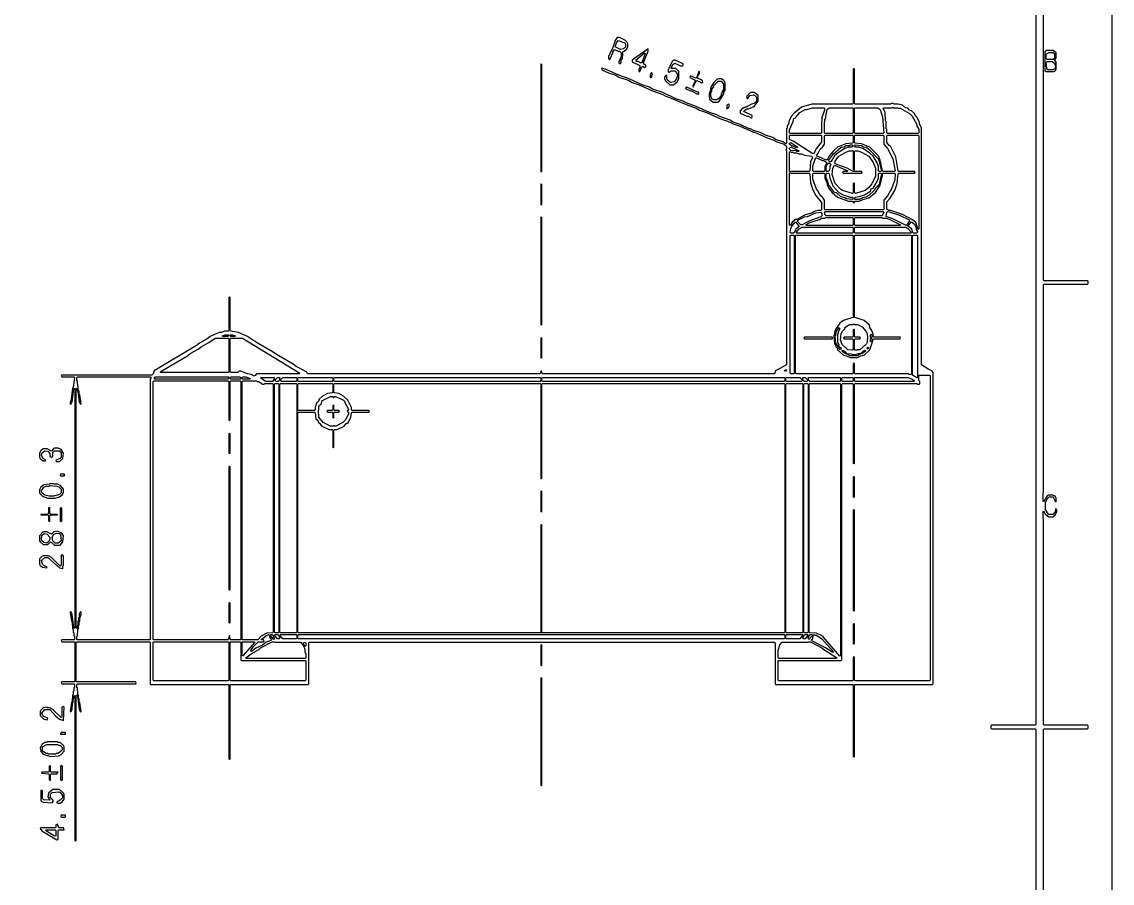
# Model space of a CAD drawing. Header units: millimetres. Extents: x 0 to 421, y 0 to 297.
# Drawn here: x 305.4 to 420.6, y 132.1 to 223.2 of the extents above; entities that cross this region are included whole.
import ezdxf

# ---------------------------------------------------------------- set-up
doc = ezdxf.new("R2010")
doc.units = ezdxf.units.MM
doc.layers.add('PAGE', color=8, linetype='Continuous')
doc.layers.add('PDF_TRACE', color=7, linetype='Continuous')

msp = doc.modelspace()

# ---------------------------------------------------------------- linework, layer by layer
at = {"layer": 'PAGE'}
msp.add_lwpolyline([(0, 0), (420.62, 0), (420.62, 296.67), (0, 296.67)], close=True, dxfattribs=at)
at = {"layer": 'PDF_TRACE'}
for points in [[(412.56, 279.84), (412.56, 148.91), (412.5, 148.84), (407.86, 148.84), (407.8, 148.78), (407.8, 148.53), (407.86, 148.46), (412.5, 148.46), (412.56, 148.4), (412.56, 57.59)], [(413.38, 126.49), (413.38, 148.4), (413.45, 148.46), (418.02, 148.46), (418.08, 148.53), (418.08, 148.78), (418.02, 148.84), (413.45, 148.84), (413.38, 148.91), (413.38, 170.62), (413.32, 170.69), (413.32, 171.45), (413.38, 171.51), (413.58, 171.13), (413.96, 170.88), (414.34, 170.88), (414.65, 171.13), (414.78, 171.45), (414.78, 171.64), (414.65, 171.7), (414.59, 171.39), (414.34, 171.13), (413.89, 171.13), (413.58, 171.64), (413.58, 172.34), (413.77, 172.78), (413.96, 172.97), (414.34, 172.97), (414.46, 172.85), (414.59, 172.53), (414.72, 172.47), (414.72, 172.85), (414.59, 173.04), (414.34, 173.16), (413.89, 173.16), (413.77, 173.1), (413.38, 172.47), (413.32, 172.53), (413.32, 173.42), (413.38, 173.48), (413.38, 195.39), (413.45, 195.45), (418.02, 195.45), (418.08, 195.52), (418.08, 195.77), (418.02, 195.83), (413.45, 195.83), (413.38, 195.9), (413.38, 242.38)]]:
    msp.add_lwpolyline(points, dxfattribs=at)
for points in [[(368.3, 221.55), (368.11, 221.23), (367.86, 220.47), (367.41, 219.52), (367.41, 219.27), (367.54, 219.2), (367.86, 219.9), (367.86, 220.03), (368.05, 220.28), (368.43, 220.09), (368.55, 220.09), (368.74, 219.9), (368.74, 219.52), (368.49, 218.95), (368.49, 218.82), (368.62, 218.76), (368.74, 218.88), (368.74, 219.14), (368.87, 219.33), (368.87, 219.58), (368.93, 219.65), (368.93, 219.96), (368.87, 220.03), (369.06, 220.09), (369.32, 220.35), (369.44, 220.6), (369.44, 220.85), (369.38, 221.04), (369.19, 221.23), (368.55, 221.55)], [(368.43, 221.23), (369.13, 220.98), (369.19, 220.85), (369.19, 220.54), (369, 220.35), (368.68, 220.28), (368.11, 220.54), (368.24, 220.98)], [(371.6, 220.35), (369.89, 219.14), (369.89, 218.95), (370.71, 218.57), (370.71, 218.38), (370.59, 218.19), (370.59, 217.93), (370.71, 217.93), (370.9, 218.38), (371.03, 218.5), (371.22, 218.38), (371.35, 218.44), (371.35, 218.63), (371.16, 218.69), (371.09, 218.88), (371.6, 220.09)], [(413.64, 220.15), (413.51, 220.03), (413.51, 218.06), (413.64, 217.93), (414.46, 217.93), (414.59, 218), (414.72, 218.19), (414.72, 218.95), (414.53, 219.08), (414.72, 219.39), (414.72, 219.9), (414.4, 220.15)], [(371.28, 219.84), (370.97, 218.95), (370.84, 218.82), (370.52, 219.01), (370.4, 219.01), (370.27, 219.14), (371.22, 219.9)], [(374.46, 219.14), (374.27, 219.14), (374.14, 219.01), (373.7, 218.12), (373.7, 217.93), (373.82, 217.87), (374.01, 218), (374.4, 218), (374.52, 217.93), (374.71, 217.55), (374.59, 217.17), (374.33, 216.85), (373.95, 216.79), (373.63, 217.04), (373.57, 217.17), (373.57, 217.49), (373.44, 217.55), (373.32, 217.36), (373.32, 217.17), (373.44, 216.92), (373.89, 216.54), (374.27, 216.54), (374.65, 216.85), (374.84, 217.17), (374.84, 217.93), (374.52, 218.25), (374.08, 218.25), (374.01, 218.31), (374.21, 218.69), (374.4, 218.82), (375.09, 218.5), (375.28, 218.57), (375.28, 218.76)], [(413.64, 219.77), (413.96, 219.96), (414.4, 219.96), (414.53, 219.84), (414.53, 219.39), (414.4, 219.2), (413.77, 219.2), (413.64, 219.33)], [(413.64, 218.88), (413.77, 219.01), (414.27, 219.01), (414.53, 218.82), (414.65, 218.5), (414.59, 218.25), (414.34, 218.12), (413.83, 218.12), (413.7, 218.25)], [(399.73, 213.49), (399.41, 213.8), (399.22, 213.87), (399.03, 214.06), (398.78, 214.12), (398.46, 214.38), (398.02, 214.5), (397.57, 214.5), (397.51, 214.57), (397.26, 214.57), (397.19, 214.5), (393.45, 214.5), (393.38, 214.57), (393.38, 218.19), (393.32, 218.25), (393.26, 218.19), (393.26, 214.57), (393.19, 214.5), (388.87, 214.5), (387.79, 214.19), (387.03, 213.55), (386.71, 213.17), (386.46, 212.66), (386.46, 212.47), (386.27, 212.15), (386.27, 211.96), (386.21, 211.9), (386.21, 210.38), (386.14, 210.31), (385.83, 210.5), (385.06, 210.76), (384.75, 210.95), (383.98, 211.2), (383.35, 211.52), (382.71, 211.71), (382.4, 211.9), (382.27, 211.9), (381.32, 212.34), (380.56, 212.6), (380.24, 212.79), (379.16, 213.17), (378.84, 213.36), (378.08, 213.61), (376.68, 214.25), (375.6, 214.63), (375.28, 214.82), (374.52, 215.07), (373.13, 215.71), (372.05, 216.09), (371.73, 216.28), (370.97, 216.54), (369.57, 217.17), (368.49, 217.55), (367.09, 218.19), (366.97, 218.19), (366.78, 218.31), (366.65, 218.25), (366.71, 218.12), (367.41, 217.81), (368.17, 217.55), (368.49, 217.36), (369.57, 216.98), (369.89, 216.79), (370.65, 216.54), (372.05, 215.9), (373.13, 215.52), (373.44, 215.33), (374.21, 215.07), (375.6, 214.44), (376.68, 214.06), (377, 213.87), (377.76, 213.61), (379.16, 212.98), (380.24, 212.6), (380.56, 212.41), (381.32, 212.15), (382.71, 211.52), (382.84, 211.52), (384.11, 210.95), (384.87, 210.69), (385.19, 210.5), (385.95, 210.25), (386.21, 210.06), (386.21, 209.74), (386.14, 209.68), (386.21, 209.55), (386.21, 186.94), (385.06, 186.31), (384.94, 185.99), (360.43, 185.99), (360.3, 186.31), (360.17, 185.99), (335.6, 185.99), (335.47, 186.18), (334.39, 186.75), (334.07, 187.01), (332.3, 188.02), (331.98, 188.28), (330.2, 189.29), (329.25, 189.93), (328.29, 190.37), (327.47, 190.5), (327.41, 190.56), (327.41, 194.06), (327.34, 194.12), (327.28, 194.06), (327.28, 190.56), (327.22, 190.5), (326.83, 190.5), (326.52, 190.37), (326.26, 190.37), (325.31, 189.93), (324.99, 189.67), (324.17, 189.23), (323.85, 188.98), (319.4, 186.31), (319.28, 185.99), (319.15, 185.86), (309.63, 185.86), (309.56, 185.8), (309.63, 185.67), (310.9, 185.67), (310.96, 185.61), (310.83, 184.53), (310.77, 184.47), (310.58, 183.07), (310.51, 183.01), (310.51, 182.82), (310.58, 182.75), (310.71, 183.01), (310.9, 184.4), (310.96, 184.47), (311.02, 184.4), (311.02, 159.13), (310.96, 159.07), (310.9, 159.13), (310.71, 160.59), (310.58, 160.85), (310.51, 160.78), (310.64, 159.83), (310.71, 159.77), (310.71, 159.45), (310.77, 159.39), (310.77, 159.07), (310.83, 159), (310.83, 158.69), (310.9, 158.62), (310.9, 158.31), (310.96, 158.24), (310.96, 157.92), (310.9, 157.86), (309.63, 157.86), (309.56, 157.8), (309.63, 157.67), (310.96, 157.67), (311.02, 157.61), (311.02, 153.48), (310.96, 153.42), (309.63, 153.42), (309.56, 153.35), (309.63, 153.23), (310.9, 153.23), (310.96, 153.16), (310.96, 152.84), (310.9, 152.78), (310.9, 152.46), (310.83, 152.4), (310.83, 152.08), (310.77, 152.02), (310.77, 151.7), (310.71, 151.64), (310.71, 151.32), (310.64, 151.26), (310.51, 150.3), (310.58, 150.24), (310.71, 150.5), (310.71, 150.81), (310.77, 150.88), (310.77, 151.19), (310.83, 151.26), (310.83, 151.57), (310.96, 152.02), (311.02, 151.96), (311.02, 136.65), (311.09, 136.59), (311.15, 136.65), (311.15, 151.96), (311.21, 152.02), (311.28, 151.96), (311.47, 150.5), (311.59, 150.24), (311.66, 150.3), (311.53, 151.26), (311.47, 151.32), (311.47, 151.64), (311.4, 151.7), (311.4, 152.02), (311.34, 152.08), (311.34, 152.4), (311.28, 152.46), (311.28, 152.78), (311.21, 152.84), (311.21, 153.16), (311.28, 153.23), (317.44, 153.23), (317.5, 153.29), (317.44, 153.42), (311.21, 153.42), (311.15, 153.48), (311.15, 157.61), (311.21, 157.67), (318.9, 157.67), (318.96, 157.61), (318.96, 153.23), (319.02, 153.16), (327.22, 153.16), (327.28, 153.1), (327.28, 145.29), (327.34, 145.22), (327.41, 145.29), (327.41, 153.1), (327.47, 153.16), (335.66, 153.16), (335.72, 153.23), (335.72, 157.54), (335.79, 157.61), (384.94, 157.61), (385, 157.54), (385, 153.23), (385.06, 153.16), (393.19, 153.16), (393.26, 153.1), (393.26, 145.54), (393.32, 145.48), (393.38, 145.54), (393.38, 153.1), (393.45, 153.16), (401.64, 153.16), (401.7, 153.23), (401.7, 186.12), (401.57, 186.31), (401.26, 186.44), (400.49, 186.94), (400.49, 211.96), (400.3, 212.34), (400.24, 212.66), (399.99, 213.11), (399.8, 213.3)], [(360.3, 218.76), (360.24, 218.69), (360.24, 207.39), (360.3, 207.33), (360.36, 207.39), (360.36, 218.69)], [(371.98, 217.81), (371.92, 217.81), (371.79, 217.55), (371.79, 217.3), (371.98, 217.36), (371.98, 217.55), (372.05, 217.61)], [(377, 217.93), (376.94, 217.93), (376.75, 217.36), (376.62, 217.23), (376.05, 217.49), (375.98, 217.3), (376.55, 217.04), (376.55, 216.92), (376.3, 216.47), (376.36, 216.28), (376.62, 216.85), (376.75, 216.98), (377.25, 216.73), (377.38, 216.79), (377.32, 216.98), (376.81, 217.23), (376.87, 217.55), (377, 217.74)], [(379.35, 217.17), (378.97, 217.17), (378.84, 217.11), (378.52, 216.79), (378.21, 216.28), (378.14, 215.84), (378.02, 215.65), (378.02, 215.27), (378.08, 215.2), (378.08, 215.01), (378.46, 214.69), (378.9, 214.69), (379.09, 214.82), (379.6, 215.58), (379.6, 215.77), (379.73, 215.96), (379.73, 216.73), (379.6, 216.98)], [(379.29, 216.92), (379.54, 216.6), (379.54, 216.03), (379.41, 215.84), (379.41, 215.71), (379.29, 215.58), (379.29, 215.39), (379.09, 215.14), (378.84, 214.95), (378.52, 214.95), (378.33, 215.07), (378.21, 215.33), (378.21, 215.65), (378.33, 215.9), (378.33, 216.09), (378.52, 216.34), (378.52, 216.47), (378.97, 216.92)], [(375.54, 216.22), (375.54, 216.15), (376.05, 215.9), (376.17, 215.9), (376.75, 215.58), (376.94, 215.58), (376.94, 215.77), (376.81, 215.77), (375.67, 216.28)], [(382.78, 215.71), (382.4, 215.71), (382.02, 215.33), (382.02, 215.14), (382.08, 215.07), (382.33, 215.39), (382.71, 215.46), (382.97, 215.33), (383.03, 215.2), (383.03, 214.82), (382.78, 214.57), (382.52, 214.5), (381.95, 214.19), (381.83, 214.19), (381.7, 214.06), (381.57, 214.06), (381.32, 213.8), (381.32, 213.55), (382.02, 213.23), (382.14, 213.23), (382.46, 213.04), (382.59, 213.11), (382.59, 213.3), (381.76, 213.68), (381.7, 213.8), (382.02, 214), (382.21, 214), (382.78, 214.25), (383.22, 214.82), (383.22, 215.39)], [(380.11, 214.5), (379.92, 214.38), (379.92, 214), (380.05, 214.06), (380.17, 214.31)], [(390.21, 214.06), (390.21, 213.87), (389.95, 213.04), (389.95, 212.73), (389.89, 212.66), (389.89, 211.46), (389.83, 211.39), (386.59, 211.39), (386.52, 211.46), (386.52, 211.77), (386.91, 212.66), (386.97, 212.98), (387.16, 213.04), (387.29, 213.3), (387.41, 213.36), (387.6, 213.61), (388.18, 213.93), (388.37, 213.93), (388.94, 214.12), (390.14, 214.12)], [(390.72, 214.12), (393.19, 214.12), (393.26, 214.06), (393.26, 211.46), (393.19, 211.39), (390.27, 211.39), (390.21, 211.46), (390.21, 212.6), (390.27, 212.66), (390.27, 212.92), (390.33, 212.98), (390.52, 213.93)], [(393.38, 214.06), (393.45, 214.12), (395.86, 214.12), (396.11, 213.93), (396.37, 213.11), (396.49, 211.46), (396.43, 211.39), (393.45, 211.39), (393.38, 211.46)], [(396.43, 214.06), (396.49, 214.12), (397.38, 214.12), (397.45, 214.19), (397.51, 214.12), (397.95, 214.12), (398.02, 214.06), (398.21, 214.06), (399.22, 213.49), (399.48, 213.23), (399.99, 212.34), (399.99, 212.15), (400.18, 211.84), (400.18, 211.46), (400.11, 211.39), (396.87, 211.39), (396.81, 211.46), (396.81, 211.84), (396.75, 211.9), (396.75, 212.66), (396.68, 212.73), (396.62, 213.61)], [(386.52, 211.14), (386.59, 211.2), (389.83, 211.2), (389.89, 211.14), (389.89, 210.5), (389.32, 209.74), (389.13, 209.3), (389, 209.23), (386.91, 210.57), (386.52, 210.76)], [(389.38, 209.04), (389.57, 209.3), (389.76, 209.74), (390.02, 209.93), (390.21, 210.25), (390.21, 211.14), (390.27, 211.2), (393.19, 211.2), (393.26, 211.14), (393.26, 210.44), (393.19, 210.38), (392.49, 210.31), (391.6, 209.93), (391.22, 209.61), (390.72, 209.04), (390.52, 208.6), (390.33, 208.6)], [(393.38, 211.14), (393.45, 211.2), (396.43, 211.2), (396.49, 211.14), (396.49, 210.25), (396.87, 209.8), (397.45, 208.72), (397.7, 207.45), (397.64, 207.39), (396.43, 207.39), (396.37, 207.45), (396.11, 208.6), (395.99, 208.79), (395.99, 208.92), (395.73, 209.23), (395.03, 209.93), (394.14, 210.31), (393.45, 210.38), (393.38, 210.44)], [(396.87, 211.2), (400.11, 211.2), (400.18, 211.14), (400.18, 201.3), (400.11, 201.23), (399.86, 201.99), (399.54, 202.25), (398.46, 202.82), (397.19, 203.26), (397, 203.26), (396.81, 203.39), (396.81, 204.15), (397.13, 204.53), (397.64, 205.36), (397.89, 206.12), (398.02, 207.14), (398.08, 207.2), (399.73, 207.2), (399.8, 207.26), (399.73, 207.39), (398.08, 207.39), (398.02, 207.45), (397.76, 208.92), (397.19, 210.06), (397.07, 210.12), (396.81, 210.44), (396.81, 211.14)], [(386.52, 210.38), (386.65, 210.44), (387.41, 209.93), (387.22, 209.87), (386.91, 210.06), (386.78, 210.06), (386.52, 210.25)], [(386.52, 209.87), (386.71, 209.93), (387.54, 209.55), (387.48, 209.49), (387.29, 209.49), (387.22, 209.55), (386.65, 209.61), (386.52, 209.74)], [(393.26, 210.06), (393.06, 209.93), (392.75, 209.93), (392.37, 209.8), (391.67, 209.36), (391.29, 209.04), (390.91, 208.41), (390.78, 208.41), (390.65, 208.53), (391.16, 209.23), (391.99, 209.93), (392.3, 209.99), (392.49, 210.12), (392.87, 210.12), (392.94, 210.19), (393.19, 210.19)], [(393.38, 210.12), (393.45, 210.19), (394.14, 210.12), (394.33, 209.99), (394.65, 209.93), (394.91, 209.74), (395.92, 208.66), (396.24, 207.45), (396.18, 207.39), (395.99, 207.39), (395.92, 207.45), (395.92, 207.9), (395.8, 208.28), (395.35, 208.98), (394.97, 209.36), (394.27, 209.8), (393.89, 209.93), (393.51, 209.93)], [(386.52, 209.42), (386.59, 209.49), (386.65, 209.42), (386.91, 209.42), (386.97, 209.36), (387.22, 209.36), (387.54, 209.23), (387.79, 209.23), (388.11, 209.11), (388.87, 208.98), (388.94, 208.85), (388.75, 208.41), (388.68, 207.45), (388.62, 207.39), (386.65, 207.39), (386.59, 207.33), (386.52, 207.39)], [(389.32, 208.85), (390.02, 208.53), (390.14, 208.53), (390.46, 208.34), (390.27, 207.9), (390.27, 207.45), (390.21, 207.39), (389.06, 207.39), (389, 207.45), (389, 207.96)], [(393.19, 209.61), (393.26, 209.55), (393.26, 207.58), (393.32, 207.52), (393.38, 207.58), (393.38, 209.49), (393.45, 209.55), (393.76, 209.55), (394.14, 209.42), (394.91, 208.98), (395.35, 208.34), (395.6, 207.71), (395.6, 206.88), (395.22, 206.06), (394.91, 205.68), (394.53, 205.36), (393.51, 205.04), (393.38, 205.11), (393.38, 206.12), (393.32, 206.18), (393.26, 206.12), (393.26, 205.11), (393.19, 205.04), (392.11, 205.36), (391.92, 205.49), (391.35, 206.12), (391.03, 207.07), (391.1, 207.71), (391.29, 208.03), (392.68, 207.45), (392.62, 207.39), (392.18, 207.39), (392.11, 207.33), (392.18, 207.2), (394.14, 207.2), (394.21, 207.26), (394.14, 207.39), (393.26, 207.39), (392.62, 207.71), (391.41, 208.15), (391.29, 208.28), (391.35, 208.47), (391.73, 208.98), (392.49, 209.42), (392.87, 209.55), (393.13, 209.55)], [(390.72, 208.28), (390.91, 208.15), (390.78, 207.9), (390.78, 207.65), (390.65, 207.39), (390.46, 207.39), (390.4, 207.45), (390.4, 207.84), (390.52, 208.15)], [(388.62, 207.2), (388.68, 207.14), (388.75, 206.18), (389, 205.42), (389.32, 204.85), (389.89, 204.09), (389.89, 203.33), (389.83, 203.26), (389.57, 203.26), (389.13, 203.14), (388.94, 203.01), (388.11, 202.76), (387.29, 202.31), (387.16, 202.31), (386.84, 202.06), (386.59, 201.68), (386.52, 201.74), (386.52, 207.2), (386.59, 207.26), (386.65, 207.2)], [(389, 206.57), (389, 207.14), (389.06, 207.2), (390.21, 207.2), (390.27, 207.14), (390.27, 206.63), (390.46, 206.25), (390.52, 205.93), (390.72, 205.55), (391.03, 205.17), (391.6, 204.66), (392.75, 204.22), (393.19, 204.22), (393.32, 204.03), (393.45, 204.22), (393.89, 204.22), (394.27, 204.41), (394.91, 204.6), (395.6, 205.17), (396.11, 205.93), (396.3, 206.82), (396.37, 206.88), (396.37, 207.14), (396.43, 207.2), (397.64, 207.2), (397.7, 207.14), (397.64, 206.5), (397.32, 205.55), (396.87, 204.79), (396.49, 204.34), (396.49, 203.39), (396.43, 203.33), (390.27, 203.33), (390.21, 203.39), (390.21, 204.34), (390.02, 204.66), (389.76, 204.85), (389.57, 205.3), (389.38, 205.49)], [(390.4, 207.14), (390.46, 207.2), (390.65, 207.2), (390.72, 207.14), (390.78, 206.69), (391.1, 205.87), (391.73, 205.17), (392.18, 204.91), (392.94, 204.66), (393.19, 204.66), (393.26, 204.47), (393.19, 204.41), (392.56, 204.47), (392.37, 204.6), (391.92, 204.72), (391.48, 205.11), (391.29, 205.17), (390.65, 205.99), (390.59, 206.31), (390.4, 206.69)], [(396.18, 207.2), (396.24, 207.14), (396.24, 206.95), (396.18, 206.88), (395.99, 205.99), (395.6, 205.61), (395.48, 205.36), (394.91, 204.85), (394.59, 204.66), (394.27, 204.6), (393.89, 204.41), (393.45, 204.41), (393.38, 204.47), (393.45, 204.66), (393.89, 204.72), (394.46, 204.91), (395.1, 205.3), (395.16, 205.55), (395.35, 205.61), (395.8, 206.31), (395.92, 206.69), (395.92, 207.14), (395.99, 207.2)], [(360.3, 206.06), (360.24, 205.99), (360.24, 203.9), (360.3, 203.84), (360.36, 203.9), (360.36, 205.99)], [(389.95, 202.95), (389.95, 202.69), (389.83, 202.57), (388.56, 202.12), (387.86, 201.74), (387.73, 201.74), (387.35, 202.12), (387.48, 202.25), (388.11, 202.57), (388.43, 202.63), (389.32, 203.01), (389.83, 203.07)], [(390.21, 203.07), (390.27, 203.14), (396.43, 203.14), (396.49, 203.07), (396.3, 202.69), (390.4, 202.69), (390.27, 202.82), (390.27, 203.01)], [(396.81, 203.07), (396.94, 203.14), (398.14, 202.76), (399.16, 202.25), (399.22, 202.12), (398.84, 201.68), (397.45, 202.37), (396.81, 202.57), (396.75, 202.63)], [(360.3, 202.57), (360.24, 202.5), (360.24, 191.2), (360.3, 191.14), (360.36, 191.2), (360.36, 202.5)], [(387.16, 202.06), (387.54, 201.55), (387.22, 201.3), (386.97, 200.85), (386.65, 200.85), (386.59, 200.91), (386.65, 201.36), (386.78, 201.61)], [(388.24, 201.74), (388.56, 201.93), (389.7, 202.31), (389.89, 202.44), (390.27, 202.44), (390.33, 202.5), (393.19, 202.5), (393.26, 202.44), (393.26, 201.74), (393.19, 201.68), (388.3, 201.68)], [(393.38, 202.44), (393.45, 202.5), (396.3, 202.5), (396.37, 202.44), (396.75, 202.44), (397.13, 202.31), (398.27, 201.74), (398.21, 201.68), (393.45, 201.68), (393.38, 201.74)], [(399.41, 202.06), (399.73, 201.8), (399.92, 201.42), (399.92, 201.23), (400.05, 201.04), (399.99, 200.85), (399.61, 200.85), (399.41, 201.3), (399.03, 201.61)], [(386.65, 200.66), (386.97, 200.66), (387.03, 200.6), (387.03, 186.06), (386.97, 185.99), (386.65, 185.99), (386.59, 186.06), (386.59, 200.6)], [(387.22, 200.66), (393.19, 200.66), (393.26, 200.6), (393.26, 192.02), (393.32, 191.96), (392.24, 191.64), (391.86, 191.33), (391.41, 190.75), (391.29, 190.37), (391.29, 190.12), (391.22, 190.06), (391.29, 189.17), (391.41, 188.98), (391.41, 188.85), (391.6, 188.66), (391.6, 188.53), (392.24, 187.96), (392.56, 187.9), (392.94, 187.71), (393.7, 187.71), (394.08, 187.9), (394.4, 187.96), (395.03, 188.53), (395.41, 189.67), (398.21, 189.67), (398.27, 189.74), (398.21, 189.87), (395.41, 189.87), (395.35, 189.93), (395.35, 190.18), (395.22, 190.56), (395.03, 190.88), (394.97, 191.14), (394.4, 191.64), (393.32, 191.96), (393.38, 192.02), (393.38, 200.6), (393.45, 200.66), (399.35, 200.66), (399.41, 200.6), (399.41, 185.99), (399.35, 185.93), (399.16, 185.93), (399.1, 185.99), (393.45, 185.99), (393.38, 186.06), (393.38, 187.07), (393.32, 187.13), (393.26, 187.07), (393.26, 186.06), (393.19, 185.99), (387.22, 185.99), (387.16, 186.06), (387.16, 200.6)], [(387.22, 200.91), (387.54, 201.3), (387.86, 201.49), (393.19, 201.49), (393.26, 201.42), (393.26, 200.91), (393.19, 200.85), (387.29, 200.85)], [(393.38, 201.42), (393.45, 201.49), (398.84, 201.49), (399.03, 201.36), (399.41, 200.91), (399.35, 200.85), (393.45, 200.85), (393.38, 200.91)], [(399.61, 200.66), (399.99, 200.66), (400.05, 200.6), (400.05, 185.61), (399.99, 185.55), (399.54, 185.86), (399.54, 200.6)], [(326.58, 189.99), (326.9, 190.12), (327.22, 190.12), (327.28, 190.06), (327.22, 189.93), (326.64, 189.93)], [(327.41, 190.06), (327.47, 190.12), (327.66, 190.12), (327.98, 189.99), (327.91, 189.93), (327.47, 189.93)], [(391.79, 190.88), (391.86, 190.75), (391.67, 190.44), (391.67, 190.25), (391.6, 190.18), (391.6, 189.36), (391.73, 189.04), (391.67, 188.91), (391.41, 189.23), (391.35, 189.99), (391.41, 190.06), (391.48, 190.5)], [(392.87, 191.2), (393.26, 191.2), (393.32, 191.26), (393.38, 191.2), (393.7, 191.2), (394.21, 190.94), (394.59, 190.5), (394.72, 190.25), (394.72, 190.06), (394.78, 189.99), (394.72, 189.29), (394.65, 189.17), (393.95, 188.53), (393.7, 188.53), (393.64, 188.47), (393.45, 188.47), (393.38, 188.53), (393.38, 189.61), (393.45, 189.67), (393.95, 189.67), (394.02, 189.8), (393.95, 189.87), (393.45, 189.87), (393.38, 189.93), (393.38, 190.63), (393.32, 190.69), (393.26, 190.63), (393.26, 189.93), (393.19, 189.87), (392.3, 189.87), (392.24, 189.8), (392.3, 189.67), (393.19, 189.67), (393.26, 189.61), (393.26, 188.53), (393.19, 188.47), (392.68, 188.53), (392.11, 189.04), (391.99, 189.29), (391.99, 189.48), (391.92, 189.55), (391.99, 190.25), (392.11, 190.5), (392.37, 190.75), (392.37, 190.88)], [(395.16, 190.18), (395.22, 190.12), (395.22, 189.87), (395.16, 189.8), (395.1, 189.87), (395.1, 190.12)], [(327.28, 189.67), (327.28, 186.18), (327.22, 186.12), (320.1, 186.12), (320.04, 186.18), (322.9, 187.9), (323.21, 188.15), (324.04, 188.6), (324.36, 188.85), (325.18, 189.29), (325.82, 189.74), (327.22, 189.74)], [(327.41, 189.67), (327.47, 189.74), (328.74, 189.74), (334.77, 186.06), (334.71, 185.99), (330.2, 185.99), (330.07, 185.8), (329.95, 185.74), (329.63, 185.93), (329.25, 185.99), (328.55, 186.25), (328.36, 186.25), (328.23, 186.12), (327.47, 186.12), (327.41, 186.18)], [(360.3, 189.8), (360.24, 189.74), (360.24, 187.71), (360.3, 187.64), (360.36, 187.71), (360.36, 189.74)], [(388.05, 189.8), (388.11, 189.67), (391.03, 189.67), (391.1, 189.74), (391.03, 189.87), (388.11, 189.87)], [(391.73, 188.98), (391.79, 188.85), (391.99, 188.72), (391.92, 188.53), (391.67, 188.79)], [(395.16, 189.74), (395.22, 189.67), (395.22, 189.42), (395.16, 189.36), (395.1, 189.42), (395.1, 189.67)], [(392.05, 188.4), (392.18, 188.47), (392.3, 188.34), (392.18, 188.28)], [(392.24, 188.28), (392.37, 188.34), (392.49, 188.28), (392.56, 188.15), (392.43, 188.09)], [(392.56, 188.09), (392.62, 188.15), (393.06, 188.09), (393.13, 188.02), (393.51, 188.02), (393.83, 188.15), (394.02, 188.15), (394.08, 188.09), (393.7, 187.9), (392.94, 187.9)], [(394.59, 188.4), (394.21, 188.09), (394.02, 188.15), (394.46, 188.47)], [(394.72, 188.66), (394.78, 188.79), (394.91, 188.72), (394.78, 188.6)], [(311.28, 185.67), (319.02, 185.67), (319.09, 185.61), (318.96, 185.42), (318.96, 157.92), (318.9, 157.86), (311.28, 157.86), (311.21, 157.92), (311.21, 158.24), (311.28, 158.31), (311.28, 158.62), (311.34, 158.69), (311.34, 159), (311.4, 159.07), (311.4, 159.39), (311.47, 159.45), (311.47, 159.77), (311.53, 159.83), (311.53, 160.15), (311.66, 160.59), (311.66, 160.78), (311.59, 160.85), (311.47, 160.59), (311.47, 160.27), (311.4, 160.21), (311.4, 159.89), (311.34, 159.83), (311.34, 159.51), (311.21, 159.07), (311.15, 159.13), (311.15, 184.4), (311.21, 184.47), (311.34, 184.09), (311.47, 183.01), (311.59, 182.75), (311.66, 182.82), (311.53, 183.77), (311.47, 183.83), (311.47, 184.15), (311.4, 184.21), (311.34, 184.85), (311.28, 184.91), (311.28, 185.23), (311.21, 185.29), (311.21, 185.61)], [(319.4, 185.48), (319.53, 185.67), (327.22, 185.67), (327.28, 185.61), (327.22, 185.42), (319.47, 185.42)], [(327.41, 185.61), (327.47, 185.67), (328.49, 185.67), (328.55, 185.48), (328.49, 185.42), (327.47, 185.42)], [(328.68, 185.61), (328.74, 185.67), (329.06, 185.67), (329.56, 185.48), (329.5, 185.42), (328.74, 185.42)], [(330.64, 185.55), (330.71, 185.61), (332.04, 185.61), (332.1, 185.48), (331.91, 185.17), (331.15, 185.17)], [(332.61, 185.61), (332.68, 185.55), (332.61, 185.29), (332.49, 185.17), (332.23, 185.17), (332.17, 185.36), (332.42, 185.61)], [(332.74, 185.36), (332.99, 185.61), (334.39, 185.61), (334.45, 185.55), (334.45, 185.23), (334.39, 185.17), (332.8, 185.17)], [(334.58, 185.55), (334.64, 185.61), (338.2, 185.61), (338.26, 185.55), (338.26, 185.23), (338.2, 185.17), (334.64, 185.17), (334.58, 185.23)], [(338.39, 185.55), (338.45, 185.61), (360.17, 185.61), (360.24, 185.55), (360.24, 185.23), (360.17, 185.17), (338.45, 185.17), (338.39, 185.23)], [(360.36, 185.55), (360.43, 185.61), (385.95, 185.61), (386.02, 185.55), (386.02, 185.23), (385.95, 185.17), (360.43, 185.17), (360.36, 185.23)], [(401.32, 185.86), (401.38, 185.8), (401.38, 153.61), (401.32, 153.54), (393.45, 153.54), (393.38, 153.61), (393.38, 156.02), (393.32, 156.08), (393.26, 156.02), (393.26, 153.61), (393.19, 153.54), (385.38, 153.54), (385.32, 153.61), (385.32, 155.64), (385.38, 155.7), (391.99, 155.7), (392.05, 155.77), (392.05, 184.91), (392.11, 184.98), (393.19, 184.98), (393.26, 184.91), (393.26, 176.53), (393.32, 176.47), (393.38, 176.53), (393.38, 184.91), (393.45, 184.98), (399.99, 184.98), (400.05, 184.91), (400.24, 184.91), (400.3, 184.98), (400.3, 185.17), (400.18, 185.29), (400.18, 185.8), (400.24, 185.86)], [(385.95, 186.31), (386.14, 186.44), (386.21, 186.37), (386.14, 186.25)], [(386.14, 185.55), (386.21, 185.61), (387.6, 185.61), (387.86, 185.36), (387.86, 185.23), (387.79, 185.17), (386.21, 185.17), (386.14, 185.23)], [(387.92, 185.55), (387.98, 185.61), (388.18, 185.61), (388.43, 185.36), (388.43, 185.23), (388.37, 185.17), (388.11, 185.17), (387.98, 185.29)], [(388.49, 185.55), (388.56, 185.61), (391.86, 185.61), (391.92, 185.55), (391.92, 185.23), (391.86, 185.17), (388.68, 185.17), (388.56, 185.29)], [(392.05, 185.55), (392.11, 185.61), (393.19, 185.61), (393.26, 185.55), (393.26, 185.23), (393.19, 185.17), (392.11, 185.17), (392.05, 185.23)], [(393.38, 185.55), (393.45, 185.61), (399.03, 185.61), (399.54, 185.42), (399.73, 185.23), (399.67, 185.17), (393.45, 185.17), (393.38, 185.23)], [(319.34, 185.23), (327.22, 185.23), (327.28, 185.17), (327.28, 181.1), (327.34, 181.04), (327.41, 181.1), (327.41, 185.17), (327.47, 185.23), (328.49, 185.23), (328.55, 185.17), (328.55, 157.92), (328.49, 157.86), (327.47, 157.86), (327.34, 158.31), (327.22, 157.86), (319.34, 157.86), (319.28, 157.92), (319.28, 185.17)], [(328.74, 185.23), (330.2, 185.23), (330.26, 185.17), (330.45, 185.17), (330.83, 184.91), (331.03, 184.91), (331.09, 184.98), (331.91, 184.98), (331.98, 184.91), (331.98, 158.69), (331.91, 158.62), (331.28, 158.56), (330.71, 158.24), (330.33, 157.86), (328.74, 157.86), (328.68, 157.92), (328.68, 185.17)], [(332.17, 184.98), (332.49, 184.98), (332.55, 184.91), (332.55, 158.69), (332.49, 158.62), (332.17, 158.62), (332.1, 158.69), (332.1, 184.91)], [(332.74, 184.98), (334.39, 184.98), (334.45, 184.91), (334.45, 158.69), (334.39, 158.62), (332.74, 158.62), (332.68, 158.69), (332.68, 184.91)], [(334.58, 181.86), (334.64, 181.93), (336.36, 181.93), (336.42, 181.86), (336.49, 181.23), (336.68, 181.1), (336.74, 180.85), (336.87, 180.78), (337.12, 180.47), (337.88, 180.09), (338.2, 180.09), (338.26, 180.02), (338.26, 178.24), (338.33, 178.18), (338.39, 178.24), (338.39, 180.02), (338.45, 180.09), (338.71, 180.09), (339.47, 180.47), (339.72, 180.78), (339.85, 180.78), (340.17, 181.36), (340.23, 181.86), (340.3, 181.93), (342.07, 181.93), (342.14, 181.99), (342.07, 182.12), (340.3, 182.12), (340.23, 182.18), (340.23, 182.44), (339.85, 183.2), (339.41, 183.64), (338.9, 183.9), (338.45, 183.96), (338.39, 184.02), (338.39, 184.91), (338.45, 184.98), (360.17, 184.98), (360.24, 184.91), (360.24, 174.94), (360.3, 174.88), (360.36, 174.94), (360.36, 184.91), (360.43, 184.98), (385.95, 184.98), (386.02, 184.91), (386.02, 158.69), (385.95, 158.62), (360.36, 158.62), (360.3, 158.69), (360.36, 158.75), (360.36, 169.99), (360.3, 170.05), (360.24, 169.99), (360.24, 158.75), (360.3, 158.69), (360.24, 158.62), (334.64, 158.62), (334.58, 158.69)], [(334.58, 182.18), (334.58, 184.91), (334.64, 184.98), (338.2, 184.98), (338.26, 184.91), (338.26, 184.02), (338.2, 183.96), (337.69, 183.9), (337.18, 183.64), (336.8, 183.26), (336.8, 183.13), (336.55, 182.88), (336.42, 182.44), (336.42, 182.18), (336.36, 182.12), (334.64, 182.12)], [(386.21, 184.98), (387.86, 184.98), (387.92, 184.91), (387.92, 158.69), (387.86, 158.62), (386.21, 158.62), (386.14, 158.69), (386.14, 184.91)], [(388.11, 184.98), (388.43, 184.98), (388.49, 184.91), (388.49, 158.69), (388.43, 158.62), (388.11, 158.62), (388.05, 158.69), (388.05, 184.91)], [(388.68, 184.98), (391.86, 184.98), (391.92, 184.91), (391.92, 156.21), (391.86, 156.15), (390.08, 158.18), (389.83, 158.37), (389.38, 158.56), (388.68, 158.62), (388.62, 158.69), (388.62, 184.91)], [(338.01, 183.58), (338.2, 183.58), (338.33, 183.45), (338.45, 183.58), (338.58, 183.58), (339.41, 183.2), (339.53, 183.07), (339.53, 182.94), (339.92, 182.25), (339.79, 182.05), (339.92, 181.86), (339.92, 181.74), (339.66, 181.17), (339.34, 180.85), (338.58, 180.47), (338.39, 180.47), (338.33, 180.53), (338.26, 180.47), (338.01, 180.47), (337.25, 180.85), (336.8, 181.42), (336.8, 181.67), (336.74, 181.74), (336.8, 182.5), (336.87, 182.69), (337.06, 182.82), (337.12, 183.13)], [(338.33, 182.69), (338.26, 182.63), (338.26, 182.18), (338.2, 182.12), (337.69, 182.12), (337.63, 182.05), (337.69, 181.93), (338.2, 181.93), (338.26, 181.86), (338.26, 181.36), (338.33, 181.29), (338.39, 181.36), (338.39, 181.86), (338.45, 181.93), (338.9, 181.93), (338.96, 181.99), (338.9, 182.12), (338.45, 182.12), (338.39, 182.18), (338.39, 182.63)], [(327.34, 179.71), (327.28, 179.64), (327.28, 177.61), (327.34, 177.55), (327.41, 177.61), (327.41, 179.64)], [(309.82, 177.61), (309.56, 177.99), (309.24, 178.12), (308.86, 178.12), (308.74, 178.05), (308.55, 177.8), (308.1, 178.05), (307.66, 178.05), (307.4, 177.86), (307.28, 177.61), (307.28, 177.17), (307.34, 177.04), (307.66, 176.78), (307.91, 176.78), (307.91, 176.91), (307.66, 177.04), (307.47, 177.36), (307.53, 177.61), (307.85, 177.86), (308.17, 177.8), (308.36, 177.55), (308.36, 177.23), (308.55, 177.17), (308.67, 177.29), (308.67, 177.67), (308.86, 177.86), (309.37, 177.86), (309.56, 177.61), (309.56, 177.17), (309.44, 177.04), (308.99, 176.85), (309.05, 176.72), (309.37, 176.72), (309.75, 177.04)], [(309.44, 175.32), (309.5, 175.2), (309.88, 175.2), (309.94, 175.26), (309.88, 175.39), (309.5, 175.39)], [(327.34, 176.21), (327.28, 176.15), (327.28, 163.2), (327.34, 163.13), (327.41, 163.2), (327.41, 176.15)], [(307.28, 173.74), (307.28, 173.36), (307.59, 173.04), (308.17, 172.85), (308.93, 172.85), (309.37, 172.97), (309.69, 173.23), (309.82, 173.48), (309.82, 173.8), (309.5, 174.18), (309.18, 174.31), (308.86, 174.31), (308.8, 174.37), (308.36, 174.37), (308.29, 174.31), (307.72, 174.24), (307.4, 173.99)], [(307.47, 173.61), (307.72, 173.99), (307.97, 174.12), (308.29, 174.12), (308.36, 174.18), (309.12, 174.12), (309.31, 174.05), (309.56, 173.8), (309.56, 173.42), (309.37, 173.23), (308.8, 173.04), (308.29, 173.04), (307.85, 173.16), (307.53, 173.42)], [(393.32, 175.13), (393.26, 175.07), (393.26, 172.97), (393.32, 172.91), (393.38, 172.97), (393.38, 175.07)], [(360.3, 173.61), (360.24, 173.55), (360.24, 171.45), (360.3, 171.39), (360.36, 171.45), (360.36, 173.55)], [(308.23, 171.83), (308.23, 171.26), (308.1, 171.13), (307.4, 171.13), (307.4, 171.07), (308.17, 171.07), (308.23, 171.01), (308.23, 170.43), (308.36, 170.37), (308.36, 171.01), (308.42, 171.07), (309.18, 171.07), (309.18, 171.13), (308.48, 171.13), (308.36, 171.26), (308.36, 171.83)], [(309.5, 171.83), (309.44, 171.77), (309.44, 170.43), (309.56, 170.37), (309.63, 170.43), (309.63, 171.77)], [(393.32, 171.64), (393.26, 171.58), (393.26, 160.97), (393.32, 160.91), (393.38, 160.97), (393.38, 171.58)], [(309.82, 168.85), (309.63, 169.16), (309.18, 169.35), (308.8, 169.29), (308.55, 169.04), (308.04, 169.29), (307.72, 169.29), (307.59, 169.23), (307.28, 168.85), (307.28, 168.34), (307.34, 168.21), (307.66, 167.96), (308.17, 167.96), (308.48, 168.21), (308.86, 167.89), (309.44, 167.89), (309.75, 168.21)], [(307.78, 169.1), (308.1, 169.04), (308.36, 168.72), (308.36, 168.47), (308.23, 168.21), (308.04, 168.08), (307.72, 168.15), (307.53, 168.34), (307.47, 168.53), (307.53, 168.91)], [(309.12, 169.16), (309.37, 169.1), (309.5, 168.97), (309.56, 168.34), (309.24, 168.08), (308.93, 168.08), (308.67, 168.34), (308.61, 168.72), (308.8, 169.04)], [(309.82, 166.75), (309.75, 166.81), (309.56, 166.81), (309.56, 165.8), (309.44, 165.67), (308.55, 166.56), (308.23, 166.75), (307.66, 166.75), (307.53, 166.69), (307.28, 166.43), (307.28, 165.86), (307.34, 165.74), (307.59, 165.54), (308.04, 165.48), (308.1, 165.54), (307.72, 165.74), (307.59, 165.86), (307.47, 166.24), (307.85, 166.56), (308.17, 166.56), (309.37, 165.48), (309.75, 165.42), (309.75, 165.67), (309.82, 165.74)], [(327.34, 161.8), (327.28, 161.73), (327.28, 159.7), (327.34, 159.64), (327.41, 159.7), (327.41, 161.73)], [(393.32, 159.58), (393.26, 159.51), (393.26, 157.48), (393.32, 157.42), (393.38, 157.48), (393.38, 159.51)], [(331.53, 158.37), (331.6, 158.12), (331.79, 157.86), (331.72, 157.8), (331.22, 157.61), (330.83, 157.29), (330.14, 156.97), (329.69, 156.65), (329.56, 156.72), (329.88, 157.16), (330.39, 157.67), (330.96, 157.67), (331.03, 157.73), (330.96, 157.86), (330.77, 157.86), (330.71, 157.92), (331.28, 158.37), (331.47, 158.43)], [(331.66, 158.37), (331.72, 158.43), (331.91, 158.43), (332.1, 157.99), (332.04, 157.92)], [(332.1, 158.37), (332.17, 158.43), (332.49, 158.43), (332.68, 158.05), (332.61, 157.99), (332.42, 157.99)], [(332.68, 158.37), (332.74, 158.43), (334.39, 158.43), (334.45, 158.37), (334.45, 158.05), (334.39, 157.99), (332.99, 157.99)], [(334.58, 158.37), (334.64, 158.43), (385.95, 158.43), (386.02, 158.37), (386.02, 158.05), (385.95, 157.99), (334.64, 157.99), (334.58, 158.05)], [(386.14, 158.05), (386.14, 158.37), (386.21, 158.43), (387.86, 158.43), (387.92, 158.37), (387.6, 157.99), (386.21, 157.99)], [(387.92, 158.05), (388.11, 158.43), (388.43, 158.43), (388.49, 158.37), (388.18, 157.99), (387.98, 157.99)], [(388.87, 158.43), (388.94, 158.37), (388.87, 158.24), (388.56, 157.92), (388.49, 158.05), (388.68, 158.43)], [(389.06, 158.37), (389.13, 158.43), (389.19, 158.37), (389.38, 158.37), (389.95, 157.99), (391.16, 156.59), (391.1, 156.53), (390.33, 157.04), (388.94, 157.73), (388.81, 157.86), (388.94, 157.99)], [(319.28, 157.61), (319.34, 157.67), (327.22, 157.67), (327.28, 157.61), (327.28, 153.61), (327.22, 153.54), (319.34, 153.54), (319.28, 153.61)], [(327.41, 157.61), (327.47, 157.67), (328.49, 157.67), (328.55, 157.61), (328.55, 155.77), (328.61, 155.7), (335.34, 155.7), (335.41, 155.64), (335.41, 153.61), (335.34, 153.54), (327.47, 153.54), (327.41, 153.61)], [(329.95, 157.67), (330.01, 157.61), (328.74, 156.15), (328.68, 156.21), (328.68, 157.61), (328.74, 157.67)], [(329.06, 155.96), (329.63, 156.4), (330.45, 156.85), (330.64, 157.04), (331.85, 157.67), (332.1, 157.67), (332.17, 157.61), (334.84, 157.61), (335.09, 157.35), (335.28, 156.97), (335.34, 156.46), (335.41, 156.4), (335.41, 155.96), (335.34, 155.89), (329.12, 155.89)], [(335.22, 157.61), (335.41, 157.54), (335.41, 157.23), (335.34, 157.16), (335.15, 157.48)], [(360.3, 157.35), (360.24, 157.29), (360.24, 155.19), (360.3, 155.13), (360.36, 155.19), (360.36, 157.29)], [(385.32, 156.78), (385.51, 157.35), (385.76, 157.61), (388.43, 157.61), (388.49, 157.67), (388.75, 157.67), (389.95, 157.04), (390.14, 156.85), (391.54, 155.96), (391.48, 155.89), (385.38, 155.89), (385.32, 155.96)], [(360.3, 153.86), (360.24, 153.8), (360.24, 142.49), (360.3, 142.43), (360.36, 142.49), (360.36, 153.8)], [(309.88, 150.75), (309.82, 150.81), (309.63, 150.75), (309.63, 149.73), (309.56, 149.67), (308.67, 150.5), (308.36, 150.69), (308.17, 150.69), (308.1, 150.75), (307.66, 150.69), (307.4, 150.43), (307.34, 150.3), (307.34, 149.86), (307.72, 149.48), (308.1, 149.42), (308.17, 149.61), (307.78, 149.73), (307.59, 149.92), (307.53, 150.11), (307.85, 150.5), (308.36, 150.5), (308.99, 149.8), (309.37, 149.48), (309.82, 149.35)], [(309.5, 147.89), (310.01, 147.89), (310.01, 148.08), (309.56, 148.08)], [(307.34, 146.43), (307.4, 146.05), (307.66, 145.8), (308.42, 145.54), (309.31, 145.61), (309.56, 145.73), (309.88, 146.11), (309.88, 146.56), (309.82, 146.69), (309.44, 147), (309.24, 147), (309.18, 147.07), (308.1, 147.07), (308.04, 147), (307.85, 147), (307.53, 146.81)], [(307.59, 146.56), (308.04, 146.81), (309.18, 146.81), (309.37, 146.69), (309.5, 146.69), (309.63, 146.56), (309.69, 146.3), (309.63, 146.18), (309.24, 145.86), (309.05, 145.86), (308.99, 145.8), (308.23, 145.8), (308.17, 145.86), (307.97, 145.86), (307.59, 146.11)], [(308.36, 144.59), (308.29, 144.53), (308.29, 143.95), (308.23, 143.89), (307.53, 143.89), (307.47, 143.76), (308.23, 143.7), (308.29, 143.64), (308.29, 143.07), (308.42, 143), (308.42, 143.64), (308.48, 143.7), (309.12, 143.7), (309.24, 143.89), (308.48, 143.89), (308.42, 143.95), (308.42, 144.53)], [(309.56, 144.59), (309.5, 144.53), (309.5, 143.07), (309.63, 143), (309.69, 143.07), (309.69, 144.53)], [(309.88, 141.54), (309.82, 141.67), (309.37, 142.05), (308.67, 142.05), (308.23, 141.67), (308.17, 141.29), (308.36, 140.97), (308.29, 140.91), (307.72, 140.97), (307.59, 141.1), (307.59, 141.92), (307.47, 141.99), (307.4, 141.92), (307.4, 140.84), (307.66, 140.72), (308.61, 140.65), (308.74, 140.84), (308.42, 141.22), (308.42, 141.54), (308.61, 141.73), (309.31, 141.8), (309.44, 141.73), (309.69, 141.41), (309.69, 141.16), (309.44, 140.91), (309.12, 140.72), (309.12, 140.65), (309.24, 140.59), (309.44, 140.59), (309.69, 140.78), (309.88, 141.03)], [(309.88, 137.8), (309.82, 137.99), (309.31, 137.99), (309.18, 138.37), (308.99, 138.3), (308.99, 138.05), (308.93, 137.99), (307.4, 137.99), (307.34, 137.92), (307.53, 137.67), (309.12, 136.72), (309.24, 136.78), (309.24, 137.73), (309.31, 137.8)], [(309.5, 139.19), (309.63, 139.13), (309.94, 139.13), (310.01, 139.19), (310.01, 139.32), (309.56, 139.32)], [(307.91, 137.73), (307.97, 137.8), (308.93, 137.8), (308.99, 137.73), (308.99, 137.16), (308.86, 137.1)]]:
    msp.add_lwpolyline(points, close=True, dxfattribs=at)

doc.saveas('drawing.dxf')
